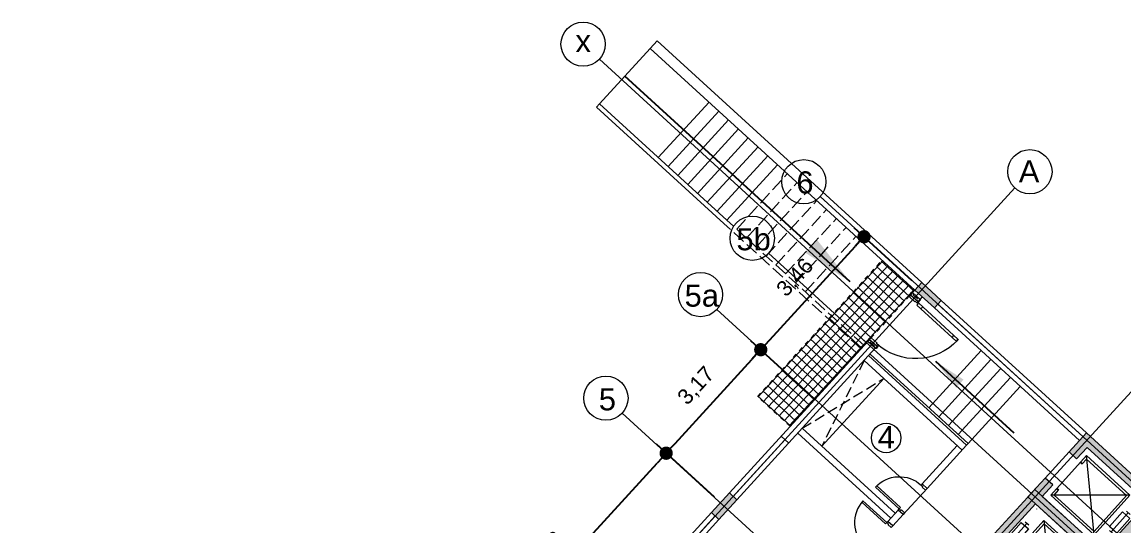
# Model space of a CAD drawing. Header units: metres. Extents: x 750 to 3116, y -341 to 1465.
# Drawn here: x 1547.52 to 1572.42, y 925.68 to 937.08 of the extents above; entities that cross this region are included whole.
import ezdxf

# ---------------------------------------------------------------- set-up
doc = ezdxf.new("R2010")
doc.units = ezdxf.units.M
doc.linetypes.add('ACAD_ISO02W100', pattern=[15, 12, -3])
doc.linetypes.add('HIDDEN', pattern=[0.375, 0.25, -0.125])
for name, color, linetype, lineweight in [('Bathroom Door', 252, 'Continuous', 5), ('Centre Line', 7, 'Continuous', 13), ('Column', 50, 'Continuous', 20), ('Cutout', 153, 'Continuous', 5), ('Door', 253, 'Continuous', 5), ('Furniture', 44, 'Continuous', 5), ('Glass', 254, 'Continuous', 0), ('GUIDE LINE', 7, 'Continuous', 5), ('Hatch', 251, 'Continuous', 5), ('Hidden line', 251, 'Continuous', 5), ('Inverted beam', 252, 'Continuous', 5), ('Levels', 252, 'Continuous', 5), ('Railing', 190, 'Continuous', 5), ('S-DIM', 30, 'Continuous', 13), ('Stiarcase', 180, 'Continuous', 5), ('Wall ext', 20, 'Continuous', 18)]:
    doc.layers.add(name, color=color, linetype=linetype, lineweight=lineweight)
doc.layers.add('Text', color=7, linetype='Continuous')
doc.styles.get("Standard").update_dxf_attribs({"font": 'arial.ttf'})
doc.dimstyles.new('ISO-25', dxfattribs={"dimtxt": 2, "dimasz": 2, "dimexe": 1.25, "dimexo": 0.625, "dimgap": 1.5, "dimtad": 1, "dimtxsty": 'Standard', "dimblk": 'DOT', "dimcen": 1.5, "dimadec": 0, "dimazin": 0, "dimtfac": 1, "dimtmove": 0, "dimatfit": 3, "dimfxl": 0, "dimarcsym": 0})

# ---------------------------------------------------------------- blocks, each defined once
blk = doc.blocks.new('Door1')
at = {"layer": 'Bathroom Door'}
for p, q in [((1900.586, 444.886), (1899.856, 444.886)), ((1900.586, 444.846), (1899.857, 444.846))]:
    blk.add_line(p, q, dxfattribs=at)
for points in [[(1900.736, 444.921), (1900.586, 444.921), (1900.586, 444.886), (1900.636, 444.886), (1900.636, 444.871), (1900.736, 444.871), (1900.736, 444.921)], [(1900.586, 444.886), (1900.586, 444.846)], [(1900.736, 444.121), (1900.586, 444.121), (1900.586, 444.156), (1900.636, 444.156), (1900.636, 444.171), (1900.736, 444.171), (1900.736, 444.121)]]:
    blk.add_lwpolyline(points, dxfattribs=at)
blk.add_arc((1900.586, 444.886), 0.73, 180, 270, dxfattribs=at)
blk = doc.blocks.new('_Dot')
at = {"color": 0, "linetype": 'ByBlock', "lineweight": -2}
blk.add_line((-0.5, 0), (-1, 0), dxfattribs=at)
at = {"color": 0, "linetype": 'ByBlock', "const_width": 0.5}
blk.add_lwpolyline([(-0.25, 0, 1), (0.25, 0, 1)], format="xyb", close=True, dxfattribs=at)
blk = doc.blocks.new('lift1')
at = {"layer": 'Hatch', "transparency": 33554687}
h = blk.add_hatch(color=256, dxfattribs=at)
h.dxf.hatch_style = 1
h.paths.add_polyline_path([(29921053, 12204431), (29920354, 12203626), (29920180, 12203777), (29920729, 12204408), (29919333, 12205622), (29919104, 12205358), (29918930, 12205509), (29919310, 12205946)])
h.paths.add_polyline_path([(29920180, 12203777), (29920354, 12203626), (29919768, 12202951), (29918024, 12204467), (29918405, 12204905), (29918579, 12204754), (29918349, 12204489), (29919745, 12203276)])
at = {"lineweight": 5}
for p, q in [((29919536, 12203651), (29919330, 12205430)), ((29920333, 12204556), (29918533, 12204526)), ((29920311, 12204167), (29919926, 12203735)), ((29920353, 12204131), (29920272, 12204201)), ((29919968, 12203699), (29919886, 12203770))]:
    blk.add_line(p, q, dxfattribs=at)
for p, q in [((29919194, 12205280), (29919238, 12205241)), ((29918669, 12204676), (29918707, 12204643))]:
    blk.add_line(p, q)
for points in [[(29920333, 12204556), (29919330, 12205430), (29918533, 12204526), (29919536, 12203651)], [(29920182, 12204188), (29919887, 12203861), (29920056, 12203714), (29920350, 12204041)]]:
    blk.add_lwpolyline(points, close=True, dxfattribs=at)
blk.add_lwpolyline([(29918707, 12204643), (29918610, 12204531), (29919531, 12203728), (29920256, 12204550), (29919335, 12205353), (29919238, 12205241)], dxfattribs=at)
at = {"layer": 'Column'}
blk.add_lwpolyline([(29918930, 12205509), (29919310, 12205946), (29921053, 12204431), (29919768, 12202951), (29918024, 12204467), (29918405, 12204905), (29918579, 12204754), (29918349, 12204489), (29919745, 12203276), (29920729, 12204408), (29919333, 12205622), (29919104, 12205358), (29918930, 12205509)], dxfattribs=at)
blk = doc.blocks.new('door 1500')
at = {"layer": 'Door'}
for p, q in [((11493492.435, 4446033.785), (11493492.43, 4446033.735)), ((11493492.609, 4446033.719), (11493492.43, 4446033.735)), ((11493492.435, 4446033.785), (11493492.664, 4446033.765)), ((11493492.631, 4446033.804), (11493492.474, 4446033.818)), ((11493492.61, 4446033.734), (11493492.609, 4446033.719)), ((11493492.61, 4446033.734), (11493492.661, 4446033.729)), ((11493492.664, 4446033.765), (11493492.661, 4446033.729)), ((11493492.315, 4446032.42), (11493492.319, 4446032.471)), ((11493492.315, 4446032.42), (11493492.544, 4446032.4)), ((11493492.498, 4446032.455), (11493492.319, 4446032.471)), ((11493492.505, 4446032.367), (11493492.348, 4446032.381)), ((11493492.497, 4446032.441), (11493492.498, 4446032.455)), ((11493492.497, 4446032.441), (11493492.547, 4446032.436)), ((11493492.544, 4446032.4), (11493492.547, 4446032.436)), ((11493492.546, 4446032.428), (11493492.569, 4446032.426)), ((11493492.559, 4446032.438), (11493492.557, 4446032.415)), ((11493492.585, 4446032.436), (11493492.571, 4446032.437)), ((11493492.571, 4446032.437), (11493492.573, 4446032.415)), ((11493492.573, 4446032.415), (11493493.788, 4446032.308)), ((11493492.589, 4446032.476), (11493492.585, 4446032.436)), ((11493493.783, 4446032.371), (11493492.589, 4446032.476)), ((11493492.711, 4446032.465), (11493492.706, 4446032.404)), ((11493493.661, 4446032.382), (11493493.656, 4446032.32)), ((11493493.78, 4446032.331), (11493493.783, 4446032.371)), ((11493493.794, 4446032.33), (11493493.78, 4446032.331)), ((11493493.788, 4446032.308), (11493493.794, 4446032.33))]:
    blk.add_line(p, q, dxfattribs=at)
for points in [[(11493492.433, 4446033.847), (11493492.44, 4446033.846), (11493492.433, 4446033.767), (11493492.426, 4446033.768, -0.414214), (11493492.419, 4446033.776), (11493492.425, 4446033.84, -0.414214)], [(11493492.676, 4446033.826), (11493492.669, 4446033.826), (11493492.662, 4446033.747), (11493492.67, 4446033.747, 0.414214), (11493492.677, 4446033.753), (11493492.683, 4446033.818, 0.414214)], [(11493492.302, 4446032.353), (11493492.309, 4446032.352), (11493492.316, 4446032.438), (11493492.309, 4446032.439, 0.414214), (11493492.301, 4446032.432), (11493492.295, 4446032.361, 0.414214)], [(11493492.545, 4446032.331), (11493492.538, 4446032.332), (11493492.545, 4446032.418), (11493492.553, 4446032.418, -0.414214), (11493492.559, 4446032.41), (11493492.553, 4446032.338, -0.414214)]]:
    blk.add_lwpolyline(points, format="xyb", close=True, dxfattribs=at)
for radius in [0.00865, 0.00577]:
    blk.add_circle((11493492.558, 4446032.427), radius, dxfattribs=at)
at = {"layer": 'Door', "linetype": 'HIDDEN', "ltscale": 10}
blk.add_arc((11493492.493, 4446032.434), 1.305, 355.4248, 84.8429, dxfattribs=at)
blk = doc.blocks.new('*D90')
at = {"layer": 'Defpoints', "color": 0, "transparency": 16777216}
for p in [(1562.078, 927.328), (1563.388, 926.131), (1558.717, 921.018)]:
    blk.add_point(p, dxfattribs=at)
at = {"layer": 'S-DIM', "color": 0, "lineweight": -2, "transparency": 16777216}
for p, q in [((1563.167, 926.333), (1561.857, 927.53)), ((1557.609, 922.437), (1561.876, 927.106)), ((1558.496, 921.221), (1557.185, 922.418))]:
    blk.add_line(p, q, dxfattribs=at)
at = {"layer": 'S-DIM', "color": 0, "lineweight": -2, "transparency": 16777216, "xscale": 0.3, "yscale": 0.3, "zscale": 0.3}
for p, rotation in [((1562.078, 927.328), 47.58214844600272), ((1557.407, 922.215), 227.5821484460027)]:
    blk.add_blockref('_Dot', p, dxfattribs=dict(at, rotation=rotation))
at = {"layer": 'S-DIM', "color": 0, "transparency": 16777216, "insert": (1559.366, 925.116), "char_height": 0.35, "attachment_point": 5, "rotation": 47.5821}
blk.add_mtext('6,92', dxfattribs=at)
blk = doc.blocks.new('*D91')
at = {"layer": 'Defpoints', "color": 0, "transparency": 16777216}
for p in [(1564.216, 929.668), (1565.526, 928.471), (1563.388, 926.131)]:
    blk.add_point(p, dxfattribs=at)
at = {"layer": 'S-DIM', "color": 0, "lineweight": -2, "transparency": 16777216}
for p, q in [((1565.305, 928.673), (1563.995, 929.87)), ((1562.28, 927.549), (1564.014, 929.446)), ((1563.167, 926.333), (1561.857, 927.53))]:
    blk.add_line(p, q, dxfattribs=at)
at = {"layer": 'S-DIM', "color": 0, "lineweight": -2, "transparency": 16777216, "xscale": 0.3, "yscale": 0.3, "zscale": 0.3}
for p, rotation in [((1564.216, 929.668), 47.58214845471404), ((1562.078, 927.328), 227.582148454714)]:
    blk.add_blockref('_Dot', p, dxfattribs=dict(at, rotation=rotation))
at = {"layer": 'S-DIM', "color": 0, "transparency": 16777216, "insert": (1562.77, 928.842), "char_height": 0.35, "attachment_point": 5, "rotation": 47.5821}
blk.add_mtext('3,17', dxfattribs=at)
blk = doc.blocks.new('*D92')
at = {"layer": 'Defpoints', "color": 0, "transparency": 16777216}
for p in [(1566.55, 932.222), (1567.86, 931.025), (1565.526, 928.471)]:
    blk.add_point(p, dxfattribs=at)
at = {"layer": 'S-DIM', "color": 0, "lineweight": -2, "transparency": 16777216}
for p, q in [((1567.639, 931.228), (1566.329, 932.425)), ((1564.419, 929.889), (1566.348, 932.001)), ((1565.305, 928.673), (1563.995, 929.87))]:
    blk.add_line(p, q, dxfattribs=at)
at = {"layer": 'S-DIM', "color": 0, "lineweight": -2, "transparency": 16777216, "xscale": 0.3, "yscale": 0.3, "zscale": 0.3}
for p, rotation in [((1566.55, 932.222), 47.58214844000042), ((1564.216, 929.668), 227.5821484400004)]:
    blk.add_blockref('_Dot', p, dxfattribs=dict(at, rotation=rotation))
at = {"layer": 'S-DIM', "color": 0, "transparency": 16777216, "insert": (1565.007, 931.289), "char_height": 0.35, "attachment_point": 5, "rotation": 47.5821}
blk.add_mtext('3,46', dxfattribs=at)

msp = doc.modelspace()

# ---------------------------------------------------------------- hatches: boundary and pattern name
at = {"layer": 'Hatch'}
h = msp.add_hatch(dxfattribs=at)
h.set_pattern_fill('NET', color=256, scale=0.05, angle=47.5063)
h.set_pattern_definition([(47.5063448676, (-11603873.80695, -4143923.55144), (-0.1170546532345, 0.1072369836211), []), (137.5063448676, (-11603873.80695, -4143923.55144), (-0.1072369836211, -0.1170546532345), [])])
h.paths.add_polyline_path([(1567.647, 930.962), (1567.698, 931.018), (1566.96, 931.692), (1565.813, 930.437), (1566.551, 929.763), (1566.568, 929.781)])
h.paths.add_polyline_path([(1565.745, 930.364), (1564.143, 928.61), (1564.882, 927.936), (1566.484, 929.689)])
h.paths.add_polyline_path([(1565.813, 930.437), (1565.745, 930.364), (1566.484, 929.689), (1566.551, 929.763)])
at = {"layer": 'Hatch', "transparency": 33554687}
h = msp.add_hatch(color=256, dxfattribs=at)
h.dxf.hatch_style = 1
h.paths.add_polyline_path([(1646.175, 894.777), (1646.005, 894.932), (1645.846, 894.759), (1645.755, 894.659), (1645.6, 894.49), (1645.769, 894.334)])
h.paths.add_polyline_path([(1649.318, 898.209), (1649.149, 898.364), (1648.743, 897.922), (1648.913, 897.766)])
h.paths.add_polyline_path([(1652.587, 901.777), (1652.417, 901.933), (1652.384, 901.896), (1652.292, 901.796), (1652.012, 901.49), (1652.182, 901.335)])
h.paths.add_polyline_path([(1655.856, 905.346), (1655.686, 905.501), (1655.281, 905.059), (1655.45, 904.903)])
h.paths.add_polyline_path([(1659.124, 908.914), (1658.955, 909.07), (1658.549, 908.627), (1658.719, 908.472)])
h.paths.add_polyline_path([(1661.826, 912.752), (1661.67, 912.582), (1662.113, 912.177), (1662.268, 912.346)])
h.paths.add_polyline_path([(1657.785, 916.453), (1657.629, 916.284), (1658.072, 915.878), (1658.227, 916.048)])
h.paths.add_polyline_path([(1654.516, 912.885), (1654.361, 912.715), (1654.471, 912.614), (1654.803, 912.31), (1654.958, 912.479)])
h.paths.add_polyline_path([(1652.746, 914.506), (1652.591, 914.336), (1653.033, 913.931), (1653.189, 914.1)])
h.paths.add_polyline_path([(1651.542, 909.297), (1651.372, 909.453), (1650.967, 909.01), (1651.137, 908.855)])
h.paths.add_polyline_path([(1650.045, 910.668), (1649.875, 910.824), (1649.47, 910.381), (1649.64, 910.226)])
h.paths.add_polyline_path([(1647.979, 905.748), (1647.823, 905.578), (1647.934, 905.477), (1648.266, 905.173), (1648.421, 905.342)])
h.paths.add_polyline_path([(1646.541, 907.065), (1646.209, 907.369), (1646.053, 907.199), (1646.496, 906.794), (1646.651, 906.963)])
h.paths.add_polyline_path([(1645.004, 902.16), (1644.835, 902.315), (1644.43, 901.873), (1644.599, 901.718)])
h.paths.add_polyline_path([(1643.632, 903.668), (1643.463, 903.823), (1643.058, 903.381), (1643.227, 903.225)])
h.paths.add_polyline_path([(1641.441, 898.611), (1641.286, 898.441), (1641.728, 898.036), (1641.884, 898.205)])
h.paths.add_polyline_path([(1640.114, 899.826), (1639.944, 899.982), (1639.539, 899.539), (1639.709, 899.384)])
h.paths.add_polyline_path([(1636.735, 896.359), (1636.403, 896.663), (1636.247, 896.493), (1636.69, 896.088), (1636.845, 896.258)])
h.paths.add_polyline_path([(1631.152, 901.975), (1630.982, 902.13), (1630.577, 901.688), (1630.746, 901.532)])
h.paths.add_polyline_path([(1634.17, 905.27), (1634.001, 905.426), (1633.595, 904.983), (1633.765, 904.828)])
h.paths.add_polyline_path([(1637.689, 909.112), (1637.519, 909.267), (1637.114, 908.825), (1637.284, 908.669)])
h.paths.add_polyline_path([(1640.833, 912.544), (1640.663, 912.699), (1640.258, 912.257), (1640.427, 912.101), (1640.461, 912.138), (1640.552, 912.238)])
h.paths.add_polyline_path([(1644.101, 916.112), (1643.932, 916.268), (1643.527, 915.825), (1643.696, 915.67)])
h.paths.add_polyline_path([(1646.999, 919.275), (1647.09, 919.375), (1647.245, 919.545), (1647.076, 919.7), (1646.67, 919.257), (1646.84, 919.102)])
h.paths.add_polyline_path([(1636.008, 916.712), (1635.839, 916.868), (1635.433, 916.425), (1635.603, 916.27)])
h.paths.add_polyline_path([(1631.525, 920.819), (1631.369, 920.649), (1631.48, 920.548), (1631.812, 920.244), (1631.967, 920.414)])
h.paths.add_polyline_path([(1628.676, 917.368), (1628.506, 917.523), (1628.101, 917.081), (1628.27, 916.925)])
h.paths.add_polyline_path([(1632.989, 913.417), (1632.82, 913.572), (1632.415, 913.129), (1632.584, 912.974)])
h.paths.add_polyline_path([(1629.471, 909.575), (1629.301, 909.73), (1628.896, 909.288), (1629.066, 909.133)])
h.paths.add_polyline_path([(1624.987, 913.682), (1624.832, 913.512), (1625.274, 913.107), (1625.43, 913.277)])
h.paths.add_polyline_path([(1626.327, 906.143), (1626.157, 906.298), (1626.124, 906.262), (1626.032, 906.162), (1625.752, 905.856), (1625.922, 905.701)])
h.paths.add_polyline_path([(1621.719, 910.113), (1621.563, 909.944), (1621.674, 909.842), (1622.006, 909.538), (1622.161, 909.708)])
h.paths.add_polyline_path([(1619.949, 911.734), (1619.794, 911.565), (1620.236, 911.16), (1620.391, 911.329), (1620.281, 911.43)])
h.paths.add_polyline_path([(1623.218, 915.303), (1623.062, 915.133), (1623.505, 914.728), (1623.66, 914.898)])
h.paths.add_polyline_path([(1626.486, 918.871), (1626.331, 918.702), (1626.773, 918.297), (1626.929, 918.466)])
h.paths.add_polyline_path([(1622.117, 922.874), (1621.962, 922.704), (1622.404, 922.299), (1622.56, 922.468)])
h.paths.add_polyline_path([(1619.143, 919.286), (1618.973, 919.441), (1618.568, 918.999), (1618.738, 918.844)])
h.paths.add_polyline_path([(1615.874, 915.718), (1615.705, 915.873), (1615.299, 915.43), (1615.469, 915.275)])
h.paths.add_polyline_path([(1612.731, 912.285), (1612.561, 912.441), (1612.156, 911.998), (1612.325, 911.843)])
h.paths.add_polyline_path([(1617.373, 908.033), (1617.203, 908.189), (1616.798, 907.746), (1616.967, 907.591)])
h.paths.add_polyline_path([(1618.745, 906.526), (1618.575, 906.681), (1618.17, 906.239), (1618.339, 906.083)])
h.paths.add_polyline_path([(1623.058, 902.574), (1622.889, 902.73), (1622.483, 902.287), (1622.653, 902.132)])
h.paths.add_polyline_path([(1619.915, 899.142), (1619.745, 899.298), (1619.34, 898.855), (1619.509, 898.7)])
h.paths.add_polyline_path([(1615.181, 902.976), (1615.026, 902.807), (1615.468, 902.401), (1615.624, 902.571)])
h.paths.add_polyline_path([(1613.411, 904.597), (1613.256, 904.428), (1613.699, 904.022), (1613.854, 904.192)])
h.paths.add_polyline_path([(1609.042, 908.599), (1608.887, 908.43), (1609.329, 908.025), (1609.485, 908.194)])
h.paths.add_polyline_path([(1610.143, 901.029), (1609.987, 900.859), (1610.43, 900.454), (1610.585, 900.624)])
h.paths.add_polyline_path([(1607.566, 897.328), (1607.397, 897.483), (1606.992, 897.041), (1607.161, 896.885)])
h.paths.add_polyline_path([(1602.924, 901.58), (1602.755, 901.735), (1602.35, 901.293), (1602.519, 901.137)])
h.paths.add_polyline_path([(1604.823, 912.966), (1604.653, 913.121), (1604.495, 912.948), (1604.403, 912.849), (1604.248, 912.679), (1604.418, 912.524)])
h.paths.add_polyline_path([(1607.842, 916.262), (1607.672, 916.417), (1607.267, 915.975), (1607.436, 915.819)])
h.paths.add_polyline_path([(1603.528, 920.213), (1603.358, 920.368), (1602.953, 919.926), (1603.123, 919.771)])
h.paths.add_polyline_path([(1600.09, 916.8), (1599.934, 916.63), (1600.377, 916.225), (1600.532, 916.395)])
h.paths.add_polyline_path([(1602.031, 921.584), (1601.861, 921.74), (1601.456, 921.297), (1601.626, 921.142)])
h.paths.add_polyline_path([(1596.087, 927.028), (1595.918, 927.184), (1595.513, 926.741), (1595.682, 926.586)])
h.paths.add_polyline_path([(1592.944, 923.596), (1592.774, 923.752), (1592.369, 923.309), (1592.538, 923.154)])
h.paths.add_polyline_path([(1598.32, 918.421), (1598.164, 918.251), (1598.607, 917.846), (1598.762, 918.016)])
h.paths.add_polyline_path([(1595.619, 914.584), (1595.449, 914.739), (1595.044, 914.297), (1595.213, 914.141)])
h.paths.add_polyline_path([(1589.675, 920.028), (1589.505, 920.183), (1589.1, 919.741), (1589.27, 919.585)])
h.paths.add_polyline_path([(1586.406, 916.459), (1586.237, 916.615), (1585.831, 916.172), (1586.001, 916.017)])
h.paths.add_polyline_path([(1592.225, 910.879), (1591.782, 911.284), (1591.627, 911.114), (1592.07, 910.709)])
h.paths.add_polyline_path([(1593.995, 909.258), (1593.552, 909.663), (1593.397, 909.493), (1593.839, 909.088)])
h.paths.add_polyline_path([(1596.821, 913.231), (1596.666, 913.062), (1597.108, 912.657), (1597.263, 912.826)])
h.paths.add_polyline_path([(1601.304, 909.125), (1601.135, 909.28), (1600.729, 908.838), (1600.899, 908.682)])
h.paths.add_polyline_path([(1598.161, 905.693), (1597.991, 905.848), (1597.586, 905.405), (1597.755, 905.25)])
h.paths.add_polyline_path([(1594.892, 902.124), (1594.722, 902.279), (1594.317, 901.837), (1594.487, 901.682)])
h.paths.add_polyline_path([(1590.578, 906.075), (1590.408, 906.231), (1590.003, 905.788), (1590.173, 905.633)])
h.paths.add_polyline_path([(1589.081, 907.447), (1588.912, 907.602), (1588.506, 907.159), (1588.676, 907.004)])
h.paths.add_polyline_path([(1583.138, 912.891), (1582.968, 913.046), (1582.563, 912.604), (1582.732, 912.448)])
h.paths.add_polyline_path([(1579.869, 909.322), (1579.699, 909.477), (1579.294, 909.035), (1579.464, 908.88)])
h.paths.add_polyline_path([(1585.245, 904.147), (1585.09, 903.977), (1585.532, 903.572), (1585.687, 903.742)])
h.paths.add_polyline_path([(1587.015, 902.526), (1586.859, 902.356), (1587.302, 901.951), (1587.457, 902.121)])
h.paths.add_polyline_path([(1582.669, 900.446), (1582.499, 900.601), (1582.094, 900.159), (1582.263, 900.003)])
h.paths.add_polyline_path([(1576.725, 905.89), (1576.556, 906.045), (1576.15, 905.603), (1576.32, 905.448)])
h.paths.add_polyline_path([(1591.748, 898.692), (1591.579, 898.847), (1591.42, 898.674), (1591.329, 898.574), (1591.173, 898.405), (1591.343, 898.249)])
h.paths.add_polyline_path([(1561.743, 900.657), (1561.574, 900.813), (1561.169, 900.37), (1561.339, 900.215)])
h.paths.add_polyline_path([(1566.286, 905.63), (1566.116, 905.785), (1565.712, 905.342), (1565.882, 905.187)])
h.paths.add_polyline_path([(1570.833, 910.605), (1570.663, 910.76), (1570.258, 910.317), (1570.428, 910.162)])
h.paths.add_polyline_path([(1575.254, 915.444), (1574.811, 915.849), (1574.656, 915.679), (1575.099, 915.275)])
h.paths.add_polyline_path([(1579.283, 920.744), (1579.128, 920.574), (1579.571, 920.169), (1579.726, 920.339)])
h.paths.add_polyline_path([(1568.934, 921.47), (1568.764, 921.625), (1568.36, 921.182), (1568.529, 921.027)])
h.paths.add_polyline_path([(1564.388, 916.494), (1564.218, 916.649), (1563.813, 916.206), (1563.983, 916.051)])
h.paths.add_polyline_path([(1559.841, 911.518), (1559.672, 911.673), (1559.267, 911.23), (1559.437, 911.075)])
h.paths.add_polyline_path([(1557.524, 908.982), (1557.211, 909.269), (1557.211, 909.269), (1557.196, 909.283), (1557.081, 909.387), (1556.926, 909.217), (1557.369, 908.813)])
h.paths.add_polyline_path([(1555.295, 906.542), (1555.125, 906.698), (1554.721, 906.255), (1554.89, 906.099)])
h.paths.add_polyline_path([(1552.096, 913.942), (1551.941, 913.772), (1551.941, 913.772), (1552.384, 913.368), (1552.539, 913.538)])
h.paths.add_polyline_path([(1554.583, 916.323), (1554.413, 916.478), (1554.008, 916.035), (1554.178, 915.88)])
h.paths.add_polyline_path([(1559.129, 921.299), (1558.959, 921.454), (1558.555, 921.011), (1558.724, 920.856)])
h.paths.add_polyline_path([(1563.675, 926.275), (1563.506, 926.43), (1563.101, 925.987), (1563.271, 925.832)])
h.paths.add_polyline_path([(1567.853, 931.188), (1567.698, 931.018), (1568.141, 930.613), (1568.296, 930.783)])

# ---------------------------------------------------------------- linework, layer by layer
at = {"layer": 'Centre Line', "color": 30, "true_color": 0xf26722}
for p, q in [((1547.521, 908.764), (1569.961, 933.325)), ((1565.557, 933.129), (1581.864, 918.23)), ((1564.391, 931.852), (1580.697, 916.953)), ((1563.224, 930.575), (1579.53, 915.676)), ((1551.244, 905.362), (1573.684, 929.923)), ((1561.085, 928.235), (1577.391, 913.336))]:
    msp.add_line(p, q, dxfattribs=at)
at = {"layer": 'Centre Line', "color": 3, "true_color": 0x1fff1f}
msp.add_lwpolyline([(1560.568, 936.238), (1582.572, 916.083), (1588.732, 922.807), (1612.323, 901.198), (1624.767, 914.784), (1647.479, 893.98)], dxfattribs=at)
at = {"layer": 'Centre Line', "color": 30, "true_color": 0xf26722}
for centre in [(1560.2, 936.577), (1570.299, 933.693), (1565.189, 933.467), (1564.025, 932.187), (1562.855, 930.913), (1560.717, 928.572)]:
    msp.add_circle(centre, 0.5, dxfattribs=at)
at = {"layer": 'Column'}
for points in [[(1568.141, 930.613), (1568.296, 930.783), (1567.853, 931.188), (1567.698, 931.018), (1568.141, 930.613)], [(1563.101, 925.987), (1563.271, 925.832), (1563.675, 926.275), (1563.506, 926.43), (1563.101, 925.987)]]:
    msp.add_lwpolyline(points, dxfattribs=at)
at = {"layer": 'Cutout', "linetype": 'ACAD_ISO02W100', "ltscale": 0.02}
for p, q in [((1566.552, 929.423), (1565.596, 927.487)), ((1565.153, 927.891), (1566.995, 929.018))]:
    msp.add_line(p, q, dxfattribs=at)
at = {"layer": 'Glass', "color": 4, "true_color": 0x33ffff}
for p, q in [((1568.218, 930.698), (1571.499, 927.701)), ((1563.591, 926.352), (1564.764, 927.637)), ((1559.044, 921.376), (1563.186, 925.909))]:
    msp.add_line(p, q, dxfattribs=at)
at = {"layer": 'GUIDE LINE'}
msp.add_circle((1567.049, 927.673), 0.333, dxfattribs=at)
at = {"layer": 'Hidden line', "linetype": 'ACAD_ISO02W100', "ltscale": 0.005}
for p, q in [((1564.143, 928.61), (1566.96, 931.692)), ((1566.568, 929.781), (1567.647, 930.962)), ((1564.882, 927.936), (1564.143, 928.61))]:
    msp.add_line(p, q, dxfattribs=at)
at = {"layer": 'Hidden line', "ltscale": 0.005}
msp.add_line((1565.596, 927.487), (1566.995, 929.018), dxfattribs=at)
at = {"layer": 'Hidden line'}
for p, q in [((1570.644, 926.766), (1571.184, 927.357)), ((1567.435, 925.942), (1567.975, 926.532))]:
    msp.add_line(p, q, dxfattribs=at)
at = {"layer": 'Inverted beam'}
msp.add_line((1570.448, 926.067), (1570.45, 926.065), dxfattribs=at)
at = {"layer": 'Levels'}
for p, q in [((1569.197, 929.649), (1568.016, 928.357)), ((1569.418, 929.446), (1568.238, 928.154)), ((1569.639, 929.244), (1568.459, 927.952)), ((1569.861, 929.041), (1568.681, 927.75)), ((1570.082, 928.839), (1568.902, 927.547))]:
    msp.add_line(p, q, dxfattribs=at)
at = {"layer": 'Railing'}
for p, q in [((1560.504, 935.153), (1560.571, 935.227)), ((1563.383, 932.522), (1560.504, 935.153)), ((1563.451, 932.596), (1560.571, 935.227)), ((1566.654, 929.534), (1568.868, 927.51)), ((1566.687, 929.571), (1568.902, 927.547)), ((1568.902, 927.547), (1568.868, 927.51))]:
    msp.add_line(p, q, dxfattribs=at)
at = {"layer": 'Railing', "linetype": 'ACAD_ISO02W100', "ltscale": 0.025}
for p, q in [((1566.484, 929.689), (1563.383, 932.522)), ((1566.551, 929.763), (1563.451, 932.596))]:
    msp.add_line(p, q, dxfattribs=at)
at = {"layer": 'Stiarcase'}
for p, q in [((1560.571, 935.227), (1561.718, 936.482)), ((1561.9, 934.012), (1563.047, 935.267)), ((1562.122, 933.81), (1563.268, 935.065)), ((1562.343, 933.608), (1563.49, 934.863)), ((1562.565, 933.405), (1563.711, 934.66)), ((1562.786, 933.203), (1563.933, 934.458)), ((1563.008, 933.001), (1564.154, 934.256)), ((1563.229, 932.798), (1564.376, 934.053)), ((1563.451, 932.596), (1564.597, 933.851))]:
    msp.add_line(p, q, dxfattribs=at)
at = {"layer": 'Stiarcase', "linetype": 'ACAD_ISO02W100', "ltscale": 0.025}
for p, q in [((1563.672, 932.394), (1564.819, 933.649)), ((1563.894, 932.191), (1565.04, 933.446)), ((1564.115, 931.989), (1565.262, 933.244)), ((1564.336, 931.786), (1565.483, 933.041)), ((1564.558, 931.584), (1565.705, 932.839)), ((1564.779, 931.382), (1565.926, 932.637)), ((1565.001, 931.179), (1566.148, 932.434)), ((1565.222, 930.977), (1566.369, 932.232))]:
    msp.add_line(p, q, dxfattribs=at)
at = {"layer": 'Wall ext'}
for p, q in [((1561.718, 936.482), (1561.873, 936.651)), ((1567.853, 931.188), (1561.873, 936.651)), ((1567.698, 931.018), (1561.718, 936.482)), ((1567.853, 931.188), (1567.853, 931.188)), ((1567.647, 930.962), (1567.698, 931.018)), ((1567.647, 930.962), (1567.817, 930.807)), ((1567.817, 930.807), (1567.868, 930.863)), ((1568.296, 930.783), (1571.576, 927.786)), ((1568.141, 930.613), (1571.421, 927.616)), ((1563.506, 926.43), (1566.635, 929.855)), ((1563.675, 926.275), (1566.805, 929.7)), ((1566.635, 929.855), (1566.805, 929.7)), ((1566.654, 929.534), (1568.868, 927.51)), ((1566.552, 929.423), (1568.767, 927.4)), ((1564.849, 927.559), (1564.679, 927.714)), ((1567.156, 925.858), (1565.052, 927.781)), ((1567.257, 925.969), (1565.153, 927.891)), ((1568.656, 927.501), (1567.864, 926.633)), ((1568.868, 927.51), (1567.975, 926.532)), ((1567.975, 926.532), (1567.864, 926.633)), ((1558.959, 921.454), (1563.101, 925.987)), ((1567.324, 926.043), (1567.088, 925.784)), ((1567.435, 925.942), (1567.199, 925.683)), ((1567.435, 925.942), (1567.324, 926.043)), ((1559.129, 921.299), (1563.271, 925.832)), ((1567.199, 925.683), (1567.088, 925.784))]:
    msp.add_line(p, q, dxfattribs=at)

# ---------------------------------------------------------------- block references
at = {"yscale": 0.001, "zscale": 0.001}
for p, xscale, rotation in [((10263.653, 32048.277), -0.0009999999999999998, 96.58677321057203), ((-7121.284, -30196.988), -0.001, 276.5867732105721)]:
    msp.add_blockref('lift1', p, dxfattribs=dict(at, xscale=xscale, rotation=rotation))
at = {"layer": 'Bathroom Door', "xscale": -1, "rotation": 137.5821484382749}
msp.add_blockref('Door1', (464.339, 2536.51), dxfattribs=at)
at = {"layer": 'Bathroom Door', "rotation": 317.5821484393547}
msp.add_blockref('Door1', (-136.124, 1879.33), dxfattribs=at)
at = {"layer": 'Furniture', "xscale": -1, "rotation": 132.5562832669356}
msp.add_blockref('door 1500', (-4496636.908, 11474105.105), dxfattribs=at)

# ---------------------------------------------------------------- texts
at = {"layer": 'Text', "color": 30, "true_color": 0xf26722, "char_height": 0.5, "attachment_point": 1}
for s, width, insert in [('x', 0.83687, (1560.029, 936.897)), ('A', 0.83687, (1570.048, 933.951)), ('6', 0.83687, (1565.021, 933.701)), ('5b', 0.83687, (1563.666, 932.416)), ('5a', 0.83687, (1562.495, 931.142)), ('5', 0.83687, (1560.556, 928.797)), ('4', 3.12418, (1566.86, 927.942))]:
    msp.add_mtext_dynamic_manual_height_columns(s, width=width, gutter_width=12.5, heights=[0], dxfattribs=dict(at, insert=insert))

# ---------------------------------------------------------------- dimensions: what is measured, and where the dimension line sits
at = {"layer": 'S-DIM'}
for p1, p2, distance, picture, middle in [((1565.526, 928.471), (1567.86, 931.025), 1.775, '*D92', (1565.007, 931.289)), ((1563.388, 926.131), (1565.526, 928.471), 1.775, '*D91', (1562.77, 928.842)), ((1558.7171, 921.0183), (1563.3882, 926.1306), 1.7747, '*D90', (1559.3657, 925.1158))]:
    dim = msp.add_aligned_dim(p1=p1, p2=p2, distance=distance, dimstyle='ISO-25', override={"dimtxt": 0.35, "dimasz": 0.3, "dimexe": 0.3, "dimexo": 0.3, "dimgap": 0.3}, dxfattribs=at)
    dim.commit()
    dim.dimension.update_dxf_attribs({"geometry": picture, "text_midpoint": middle})

# ---------------------------------------------------------------- leaders
for points, override in [([(1566.239, 931.2), (1561.145, 935.854)], {"dimasz": 1.2}), ([(1568.163, 929.407), (1569.935, 927.788)], {"dimasz": 0.75})]:
    msp.add_leader(points, dimstyle='ISO-25', override=override)

doc.saveas('drawing.dxf')
